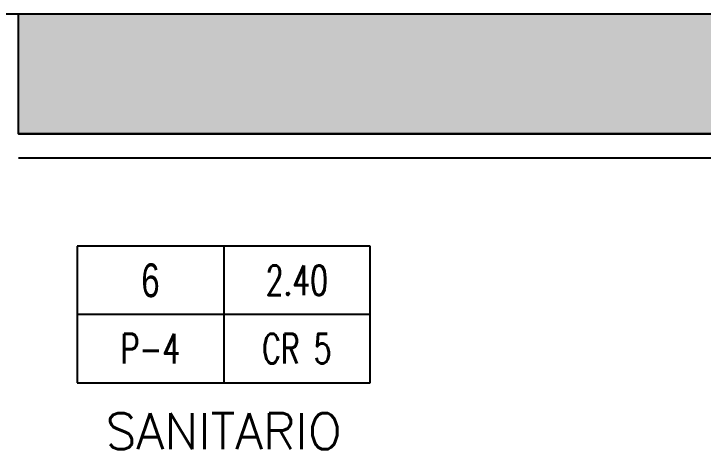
# Model space of a CAD drawing. Extents: x 3 to 114, y 126 to 173.
# Drawn here: x 66.11 to 71.85, y 127.44 to 131.07 of the extents above; entities that cross this region are included whole.
import ezdxf
from ezdxf.enums import TextEntityAlignment as Align

# ---------------------------------------------------------------- set-up
doc = ezdxf.new("R2010")
doc.units = 0
doc.header["$LTSCALE"] = 0.02
doc.header["$MEASUREMENT"] = 0
for name, color, linetype in [('-LOCAL-TXT', 3, 'CONTINUOUS'), ('10-TERMINACION-LOCALES', 7, 'CONTINUOUS'), ('10-TERMINACION-MUROS', 2, 'CONTINUOUS'), ('AGUA', 140, 'CONTINUOUS'), ('COD-LOCALES', 2, 'CONTINUOUS'), ('ladrillo', 30, 'CONTINUOUS'), ('VISTA-1', 7, 'CONTINUOUS')]:
    doc.layers.add(name, color=color, linetype=linetype)
doc.styles.add('arial', font='ARIAL.TTF')
doc.styles.add('COTAS', font='ROMANS.shx', dxfattribs={"width": 0.8})
doc.styles.add('NICO', font='romans.shx', dxfattribs={"height": 0.2})

# ---------------------------------------------------------------- blocks, each defined once
blk = doc.blocks.new('LOCAL-TERMIS')
at = {"layer": '10-TERMINACION-LOCALES'}
for p, q in [((0.6501, 0.3034), (-0.6501, 0.3034)), ((-0.6501, 0.3034), (-0.6501, -0.3034)), ((0, 0.3034), (0, -0.3034)), ((0.6501, -0.3034), (0.6501, 0.3034)), ((-0.6501, -0.3034), (0.6501, -0.3034))]:
    blk.add_line(p, q, dxfattribs=at)
blk.add_lwpolyline([(0.6501, 0), (-0.6501, 0)], dxfattribs=at)
at = {"layer": '10-TERMINACION-LOCALES', "style": 'COTAS', "width": 0.7}
for tag, p in [('H-CIE', (0.325, 0.1517)), ('PISO', (-0.325, -0.1517)), ('TERM', (0.325, -0.1517))]:
    blk.add_attdef(tag, text='', height=0.1317, dxfattribs=at).set_placement(p, align=Align.MIDDLE_CENTER)
at = {"layer": '10-TERMINACION-MUROS', "style": 'arial', "width": 0.7}
blk.add_attdef('NUM-LOCAL', text='', height=0.15, dxfattribs=at).set_placement((-0.325, 0.1517), align=Align.MIDDLE_CENTER)

msp = doc.modelspace()

# ---------------------------------------------------------------- hatches: boundary and pattern name
at = {"layer": 'AGUA'}
msp.add_hatch(color=256, dxfattribs=at).paths.add_polyline_path([(66.15, 131.0687), (93, 131.0687), (93, 130.0687), (66.15, 130.0687)])

# ---------------------------------------------------------------- linework, layer by layer
msp.add_lwpolyline([(66.15, 131.0687), (93, 131.0687), (93, 130.0687), (66.15, 130.0687)], close=True, dxfattribs=at)
at = {"layer": 'ladrillo', "color": 3}
msp.add_lwpolyline([(61.945, 131.0687), (74.25, 131.0687)], dxfattribs=at)
at = {"layer": 'VISTA-1'}
for p, q in [((66.15, 130.0687), (66.15, 131.0687)), ((66.15, 130.0687), (93, 130.0687)), ((66.15, 129.8687), (93.2, 129.8687))]:
    msp.add_line(p, q, dxfattribs=at)

# ---------------------------------------------------------------- block references
at = {"layer": 'COD-LOCALES', "extrusion": (2.05199e-08, 1.00772e-07, 1)}
ref = msp.add_blockref('LOCAL-TERMIS', (67.8583, 128.5644, 0), dxfattribs=dict(at, xscale=1.875, yscale=1.874999999999995, zscale=1.875000000000001))
ref.add_attrib('NUM-LOCAL', '6', dxfattribs={"layer": '10-TERMINACION-MUROS', "extrusion": (2.05199e-08, 1.00772e-07, 1), "height": 0.2813, "style": 'arial', "width": 0.7}).set_placement((67.2488, 128.8488, 0), align=Align.MIDDLE_CENTER)
ref.add_attrib('H-CIE', '2.40', dxfattribs={"layer": '10-TERMINACION-LOCALES', "extrusion": (2.05199e-08, 1.00772e-07, 1), "height": 0.24688, "style": 'COTAS', "width": 0.7}).set_placement((68.4677, 128.8488, 0), align=Align.MIDDLE_CENTER)
ref.add_attrib('PISO', 'P-4', dxfattribs={"layer": '10-TERMINACION-LOCALES', "extrusion": (2.05199e-08, 1.00772e-07, 1), "height": 0.24688, "style": 'COTAS', "width": 0.7}).set_placement((67.2488, 128.28, 0), align=Align.MIDDLE_CENTER)
ref.add_attrib('TERM', 'CR 5', dxfattribs={"layer": '10-TERMINACION-LOCALES', "extrusion": (2.05199e-08, 1.00772e-07, 1), "height": 0.24688, "style": 'COTAS', "width": 0.7}).set_placement((68.4677, 128.28, 0), align=Align.MIDDLE_CENTER)

# ---------------------------------------------------------------- texts
at = {"layer": '-LOCAL-TXT', "extrusion": (2.05199e-08, 1.00772e-07, 1), "style": 'NICO'}
msp.add_text('SANITARIO', height=0.3, dxfattribs=at).set_placement((67.8583, 127.5916, 0), align=Align.MIDDLE_CENTER)

doc.saveas('drawing.dxf')
